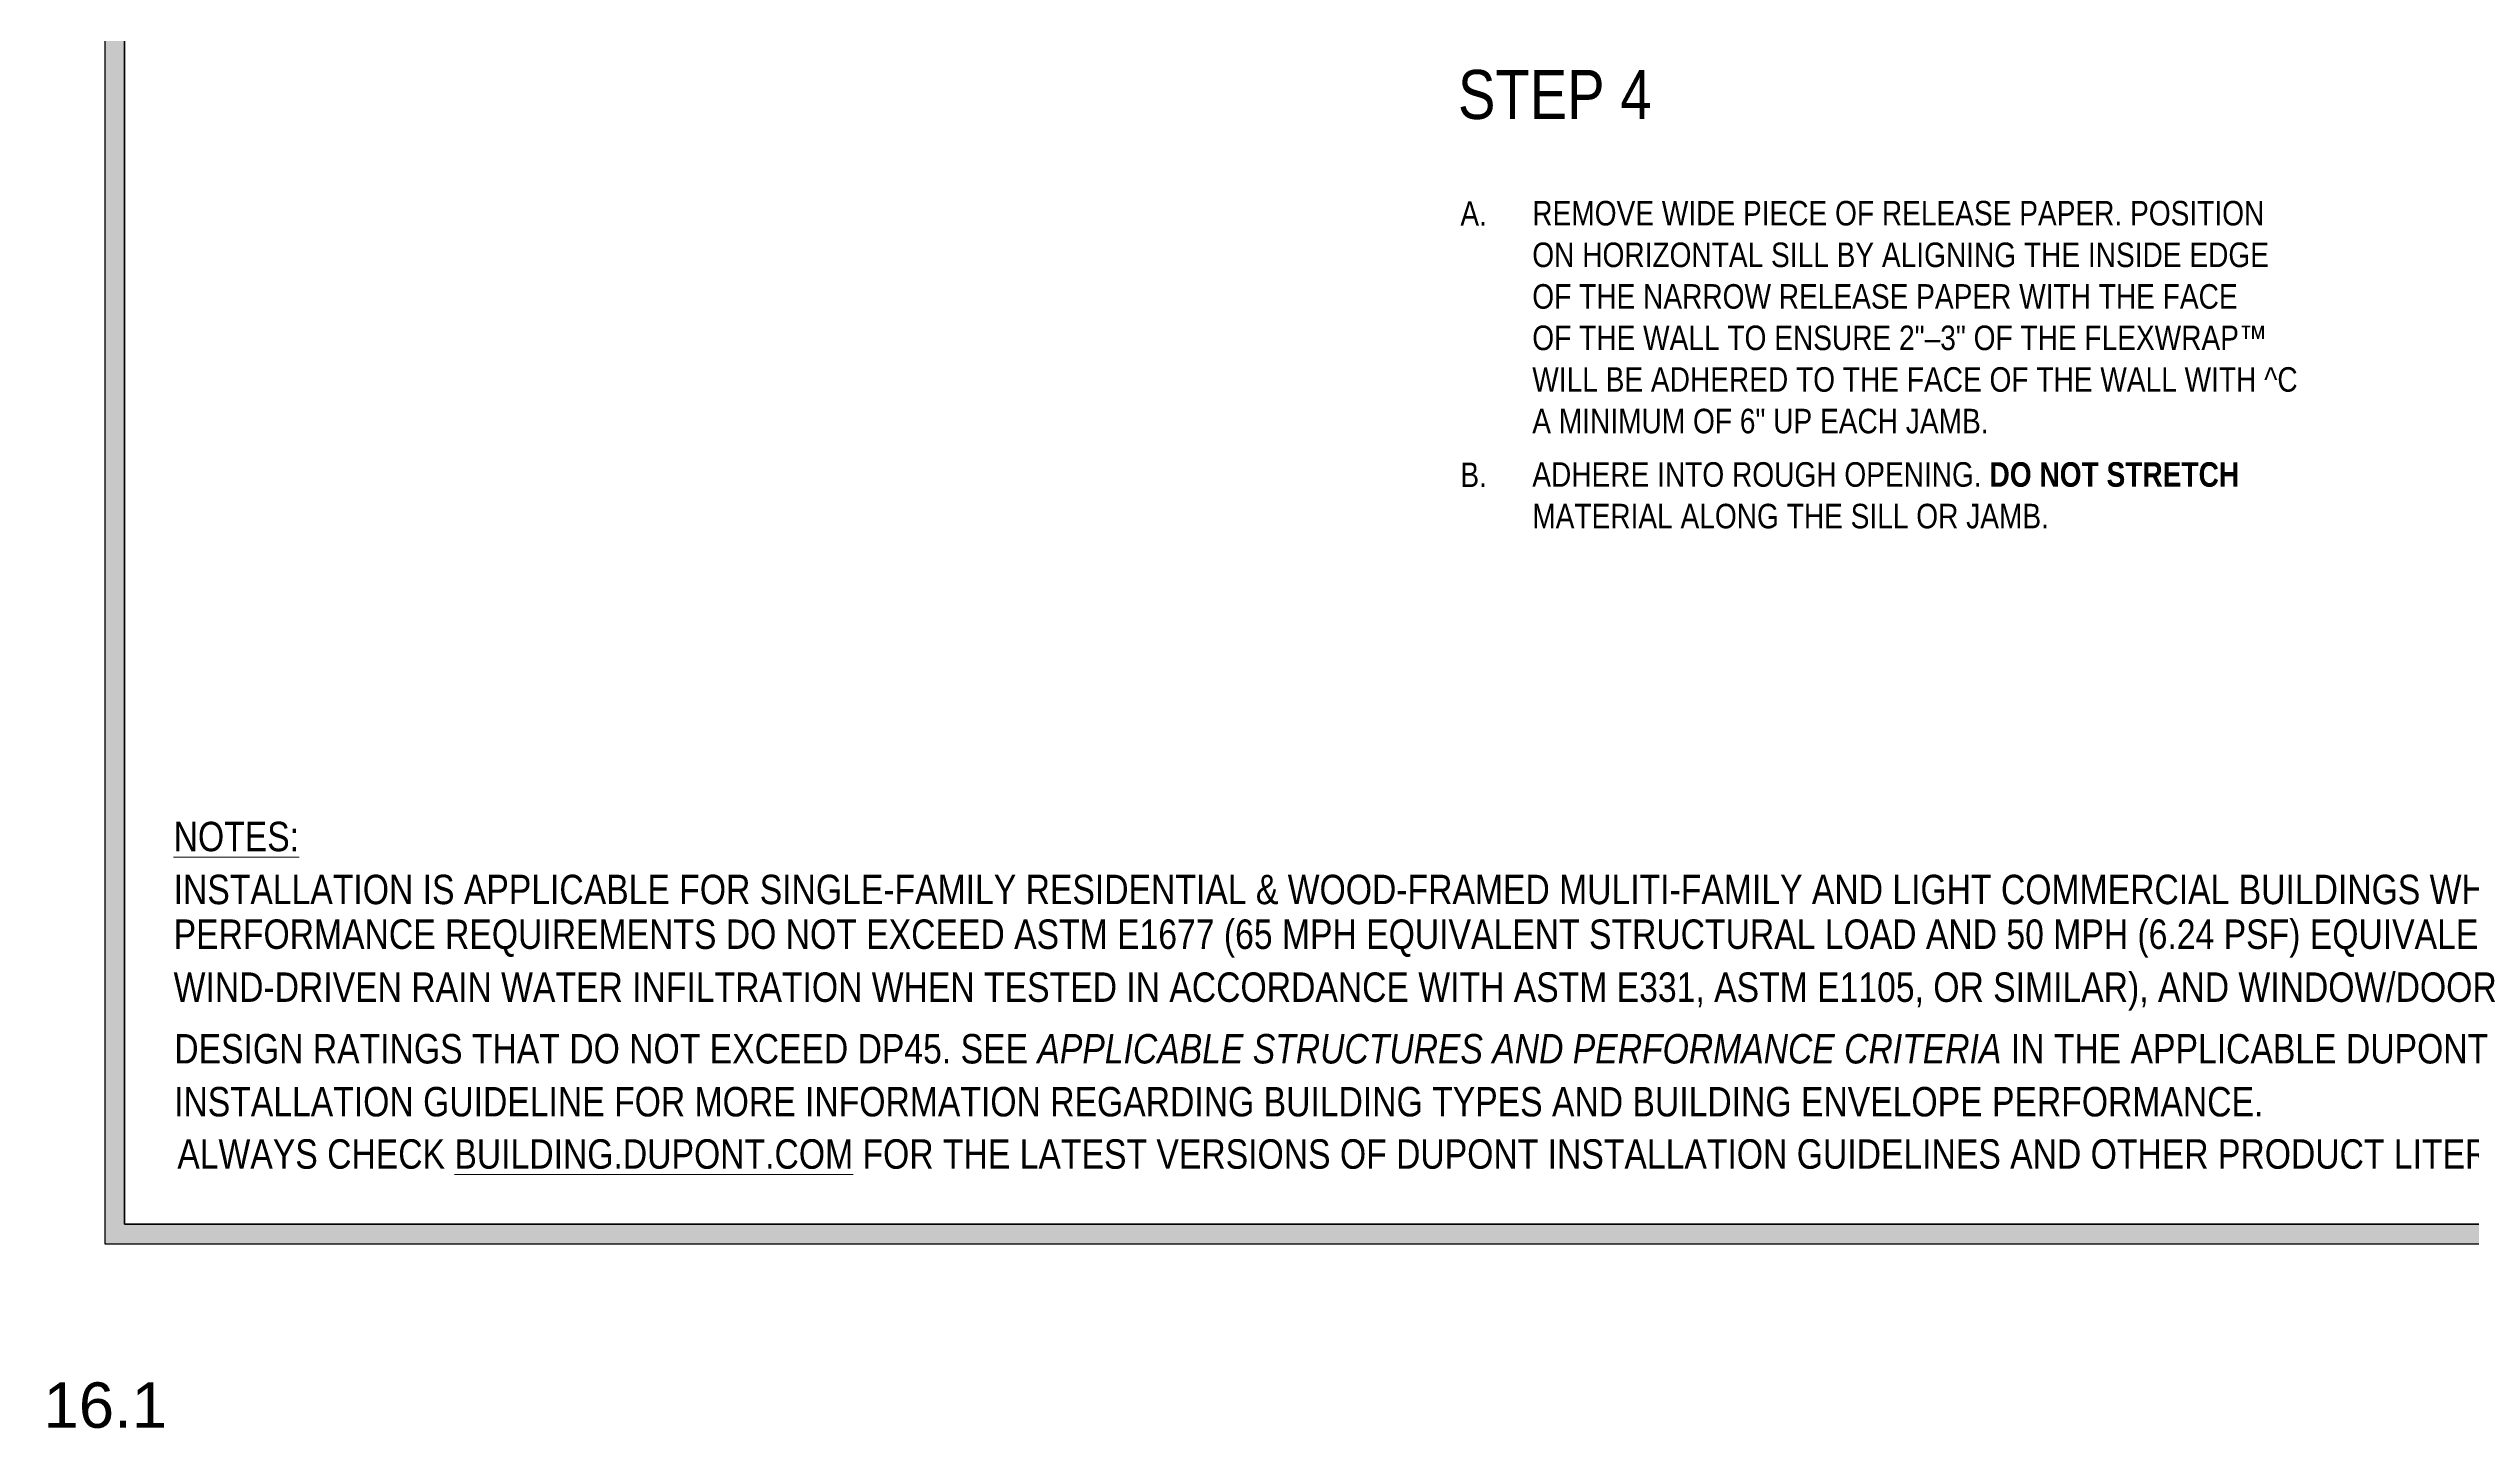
# Model space of a CAD drawing. Extents: x -1140 to 5605, y -816 to 2382.
# Drawn here: x -1140 to -28, y -816 to -183 of the extents above; entities that cross this region are included whole.
import ezdxf

# ---------------------------------------------------------------- set-up
doc = ezdxf.new("R2010")
doc.units = 0
doc.header["$MEASUREMENT"] = 0
for name, color, linetype, lineweight in [('.ATI-TEXT', 7, 'Continuous', 0), ('0_0', 7, 'Continuous', 0), ('G-ANNO-TTLB', 7, 'Continuous', 0)]:
    doc.layers.add(name, color=color, linetype=linetype, lineweight=lineweight)

# ---------------------------------------------------------------- blocks, each defined once
blk = doc.blocks.new('Block_342')
at = {"layer": '.ATI-TEXT', "char_height": 0.2, "attachment_point": 7}
for s, insert in [('\\C18;\\c0;\\FArial Narrow|b0|i0|c1;\\H11.253398;\\W1.000000;A.', (-492.1, -264.5)), ('\\C18;\\c0;\\FArial Narrow|b0|i0|c1;\\H11.253398;\\W1.000000;REMOVE WIDE PIECE OF RELEASE PAPER. POSITION ', (-459.1, -264.5)), ('\\C18;\\c0;\\FArial Narrow|b0|i0|c1;\\H11.253398;\\W1.000000;ON HORIZONTAL SILL BY ALIGNING THE INSIDE EDGE ', (-459.1, -283.6)), ('\\C18;\\c0;\\FArial Narrow|b0|i0|c1;\\H11.253398;\\W1.000000;OF THE NARROW RELEASE PAPER WITH THE FACE ', (-459.1, -302.7)), ('\\C18;\\c0;\\FArial Narrow|b0|i0|c1;\\H11.253398;\\W1.000000;OF THE WALL TO ENSURE 2"–3" OF THE FLEXWRAP™                 ', (-459.1, -321.7)), ('\\C18;\\c0;\\FArial Narrow|b0|i0|c1;\\H11.253398;\\W1.000000;WILL BE ADHERED TO THE FACE OF THE WALL WITH ^C', (-459.1, -340.8)), ('\\C18;\\c0;\\FArial Narrow|b0|i0|c1;\\H11.253398;\\W1.000000;A MINIMUM OF 6" UP EACH JAMB.', (-459.1, -359.9)), ('\\C18;\\c0;\\FArial Narrow|b0|i0|c1;\\H11.253398;\\W1.000000;B.', (-492.1, -384.4)), ('\\C18;\\c0;\\FArial Narrow|b0|i0|c1;\\H11.253398;\\W1.000000;ADHERE INTO ROUGH OPENING. \\FArial Narrow Bold|b1|i0|c1;DO NOT STRETCH\\FArial Narrow|b0|i0|c1; ', (-459.1, -384.4)), ('\\C18;\\c0;\\FArial Narrow|b0|i0|c1;\\H11.253398;\\W1.000000;MATERIAL ALONG THE SILL OR JAMB.', (-459.1, -403.5))]:
    blk.add_mtext(s, dxfattribs=dict(at, insert=insert))
blk = doc.blocks.new('Block_375')
at = {"layer": '.ATI-TEXT', "char_height": 0.2, "attachment_point": 7}
for s, insert in [('\\L\\C18;\\c0;\\FArial Narrow|b0|i0|c1;\\H13.500003;\\W1.000000;NOTES:\\l', (-1082.6, -551.7)), ('\\C18;\\c0;\\FArial Narrow|b0|i0|c1;\\H13.500003;\\W1.000000;INSTALLATION IS APPLICABLE FOR SINGLE-FAMILY RESIDENTIAL & WOOD-FRAMED MULITI-FAMILY AND LIGHT COMMERCIAL BUILDINGS WHEN ', (-1082.6, -576)), ('\\C18;\\c0;\\FArial Narrow|b0|i0|c1;\\H13.500003;\\W1.000000;PERFORMANCE REQUIREMENTS DO NOT EXCEED ASTM E1677 (65 MPH EQUIVALENT STRUCTURAL LOAD AND 50 MPH (6.24 PSF) EQUIVALENT', (-1082.6, -600.4)), ('\\C18;\\c0;\\FArial Narrow|b0|i0|c1;\\H13.500003;\\W1.000000;WIND-DRIVEN RAIN WATER INFILTRATION WHEN TESTED IN ACCORDANCE WITH ASTM E331, ASTM E1105, OR SIMILAR), AND WINDOW/DOOR', (-1082.6, -624.7)), ('\\C18;\\c0;\\FArial Narrow|b0|i0|c1;\\H13.500003;\\W1.000000;DESIGN RATINGS THAT DO NOT EXCEED DP45. SEE \\FArial Narrow Italic|b0|i1|c1;APPLICABLE STRUCTURES AND PERFORMANCE CRITERIA \\FArial Narrow|b0|i0|c1;IN THE APPLICABLE DUPONT', (-1082.3, -649.1)), ('\\C18;\\c0;\\FArial Narrow|b0|i0|c1;\\H13.500003;\\W1.000000;INSTALLATION GUIDELINE FOR MORE INFORMATION REGARDING BUILDING TYPES AND BUILDING ENVELOPE PERFORMANCE.  ', (-1082.4, -673.4)), ('\\C18;\\c0;\\FArial Narrow|b0|i0|c1;\\H13.500003;\\W1.000000;ALWAYS CHECK \\L\\C160;\\c16730368;BUILDING.DUPON\\l\\LT\\l\\L.COM\\l\\C18;\\c0; FOR THE LATEST VERSIONS OF DUPONT INSTALLATION GUIDELINES AND OTHER PRODUCT LITERATURE.', (-1080.9, -697.4))]:
    blk.add_mtext(s, dxfattribs=dict(at, insert=insert))

msp = doc.modelspace()

# ---------------------------------------------------------------- hatches: boundary and pattern name
at = {"layer": 'G-ANNO-TTLB', "true_color": 0xff00ff, "transparency": 33554687}
h = msp.add_hatch(color=6, dxfattribs=at)
edge = h.paths.add_edge_path()
edge.add_spline(control_points=[(1815.4, -731.7), (1815.4, -731.7), (-1114.1, -731.7), (-1114.1, -731.7), (-1114.1, -731.7), (-1114.1, 1725.3), (-1114.1, 1725.3), (-1114.1, 1725.3), (1815.4, 1725.3), (1815.4, 1725.3), (1815.4, 1725.3), (1815.4, -731.7), (1815.4, -731.7)], knot_values=[0, 0, 0, 0, 1, 1, 1, 2, 2, 2, 3, 3, 3, 4, 4, 4, 4], degree=3, periodic=0)
edge = h.paths.add_edge_path()
edge.add_spline(control_points=[(-1105.1, 1716.3), (-1105.1, 1716.3), (-1105.1, -722.7), (-1105.1, -722.7), (-1105.1, -722.7), (1806.4, -722.7), (1806.4, -722.7), (1806.4, -722.7), (1806.4, 1716.3), (1806.4, 1716.3), (1806.4, 1716.3), (-1105.1, 1716.3), (-1105.1, 1716.3)], knot_values=[0, 0, 0, 0, 1, 1, 1, 2, 2, 2, 3, 3, 3, 4, 4, 4, 4], degree=3, periodic=0)
edge.add_line((-1105.1, 1716.3), (-1105.1, 1716.3))

# ---------------------------------------------------------------- linework, layer by layer
at = {"layer": 'G-ANNO-TTLB', "color": 6, "lineweight": 30, "true_color": 0xff00ff}
for p, q in [((-1114.1, 1725.3), (-1114.1, -731.7)), ((-1105.1, 1716.3), (-1105.1, -722.7)), ((-1105.1, -722.7), (-1105.1, 1716.3)), ((-1105.1, -722.7), (1806.4, -722.7)), ((1806.4, -722.7), (-1105.1, -722.7)), ((-1114.1, -731.7), (1815.4, -731.7))]:
    msp.add_line(p, q, dxfattribs=at)
at = {"layer": 'G-ANNO-TTLB'}
for points in [[(1815.4, -731.7), (1815.4, -731.7), (-1114.1, -731.7), (-1114.1, -731.7), (-1114.1, -731.7), (-1114.1, 1725.3), (-1114.1, 1725.3), (-1114.1, 1725.3), (1815.4, 1725.3), (1815.4, 1725.3), (1815.4, 1725.3), (1815.4, -731.7), (1815.4, -731.7)], [(-1105.1, 1716.3), (-1105.1, 1716.3), (-1105.1, -722.7), (-1105.1, -722.7), (-1105.1, -722.7), (1806.4, -722.7), (1806.4, -722.7), (1806.4, -722.7), (1806.4, 1716.3), (1806.4, 1716.3), (1806.4, 1716.3), (-1105.1, 1716.3), (-1105.1, 1716.3)]]:
    msp.add_open_spline(points, degree=3, knots=[0, 0, 0, 0, 1, 1, 1, 2, 2, 2, 3, 3, 3, 4, 4, 4, 4], dxfattribs=at)

# ---------------------------------------------------------------- block references
at = {"layer": '.ATI-TEXT'}
for name in ['Block_342', 'Block_375']:
    msp.add_blockref(name, (0, 0), dxfattribs=at)

# ---------------------------------------------------------------- texts
at = {"layer": '.ATI-TEXT', "insert": (-493.2, -215.8), "char_height": 0.2, "attachment_point": 7}
msp.add_mtext('\\C18;\\c0;\\FArial Narrow|b0|i0|c1;\\H22.499999;\\W1.000000;STEP 4', dxfattribs=at)
at = {"layer": '0_0', "insert": (-1142.3, -816.4), "char_height": 0.2, "attachment_point": 7}
msp.add_mtext('\\C18;\\c0;\\FArial|b0|i0|c1;\\H20.833332;\\W1.000000;16.1', dxfattribs=at)

doc.saveas('drawing.dxf')
